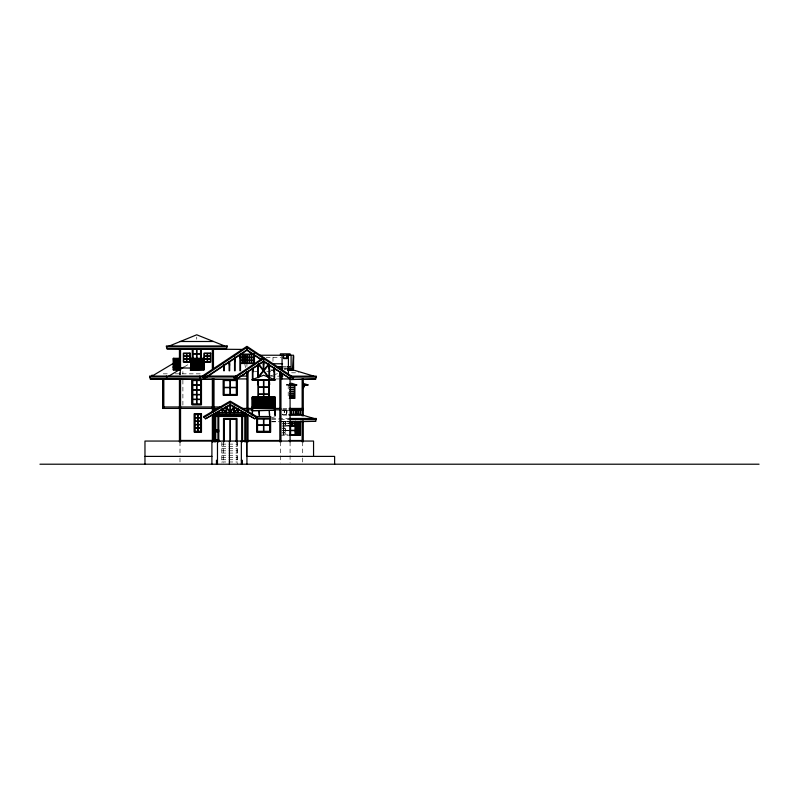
<?xml version="1.0" encoding="UTF-8"?>
<svg xmlns="http://www.w3.org/2000/svg" width="799" height="799" viewBox="0 0 799 799"><rect width="100%" height="100%" fill="white"/><g stroke="black" fill="none" stroke-linecap="round" stroke-linejoin="round"><path stroke-width="0.6" stroke-dasharray="4 3" d="M288.209 384.998L288.209 398.381M184.339 366.821L189.033 364.014M288.669 384.998L286.362 384.998L288.439 384.229M270.362 375.82L272.589 375.15M273.707 374.811L278.172 373.473M271.48 417.797L278.172 415.79M266.127 357.363L281.108 357.363M282.357 357.363L286.102 357.363M283.605 366.601L286.481 366.601M283.076 367.979L286.571 367.979M284.244 368.758L287.121 368.599M284.164 369.388L286.481 369.388M270.821 369.917L273.258 369.917M270.821 370.307L273.258 370.307M254.372 371.505L260.564 371.505M266.766 371.505L272.968 371.505M291.555 372.803L298.866 372.803M163.266 373.832L169.388 373.832M175.221 373.832L202.447 373.832M270.481 376.149L279.161 376.149M276.154 378.936L279.161 378.936M286.362 384.898L289.478 384.898M282.876 408.429L289.078 408.429M282.876 409.817L289.078 409.817M282.077 410.097L288.978 410.097M282.407 410.436L284.204 410.436L284.204 414.222L282.407 414.222M288.809 410.436L287.011 410.436L287.011 414.222L288.809 414.222M282.077 414.561L291.275 414.561M282.876 415.12L289.078 415.12M271.72 418.466L289.078 418.466M271.71 419.395L279.161 419.395M280.339 419.395L289.078 419.395M271.68 421.343L279.041 421.343M280.199 421.343L289.078 421.253M282.297 421.592L283.525 421.592L283.525 423.52L282.297 423.52M288.659 421.592L285.752 421.592L285.752 423.32L288.659 423.32M271.68 421.812L279.161 421.812M280.199 421.812L289.078 421.812M288.659 423.65L285.752 423.65L285.752 425.378L288.659 425.378M282.297 423.86L283.525 423.86L283.525 425.787L282.297 425.787M285.423 425.717L288.769 425.717M282.297 426.127L283.525 426.127L283.525 428.054L282.297 428.054M289.148 426.047L285.752 426.047L285.752 430.291L290.277 430.291M282.297 428.394L283.525 428.394L283.525 430.331L282.297 430.331M282.297 430.661L283.525 430.661L283.525 432.599L282.297 432.599M290.277 430.621L285.752 430.621L285.752 434.866L289.148 434.866M282.297 432.928L283.525 432.928L283.525 434.866L282.297 434.866M280.399 435.195L288.769 435.195M221.832 444.124L237.453 444.124M221.832 446.351L237.453 446.351M221.832 448.589L237.453 448.589M221.832 450.816L237.453 450.816M221.832 453.053L237.453 453.053M221.832 455.28L237.453 455.28M221.832 457.507L237.453 457.507M221.832 459.745L237.453 459.745M221.832 461.972L237.453 461.972M244.824 363.954L245.453 367.59M302.711 441.897L302.711 456.768M302.711 458.007L302.711 462.961M290.077 441.957L290.077 454.321M290.077 455.55L290.077 462.971M286.681 410.097L286.681 414.561M285.423 421.253L285.423 435.195M280.399 441.897L280.399 462.971M272.978 357.363L272.978 361.627M246.931 364.064L246.931 366.541M237.453 441.897L237.453 464.209M236.894 441.897L236.894 462.961M223.51 441.897L223.51 462.961M221.832 441.897L221.832 462.961M196.734 337.028L196.734 339.255M182.891 371.505L182.891 373.962M182.891 380.114L182.891 405.962M180.554 371.195L180.554 374.911M179.995 371.195L179.995 374.961M179.995 441.897L179.995 456.768M179.995 458.007L179.995 462.961M179.435 372.434L179.435 374.911M286.342 410.436L284.544 410.436L284.544 414.222L286.342 414.222L286.342 410.436M285.083 421.592L283.855 421.592L283.855 423.52L285.083 423.52L285.083 421.592M285.083 423.86L283.855 423.86L283.855 425.787L285.083 425.787L285.083 423.86M285.083 426.127L283.855 426.127L283.855 428.054L285.083 428.054L285.083 426.127M285.083 428.394L283.855 428.394L283.855 430.331L285.083 430.331L285.083 428.394M285.083 430.661L283.855 430.661L283.855 432.599L285.083 432.599L285.083 430.661M285.083 432.928L283.855 432.928L283.855 434.866L285.083 434.866L285.083 432.928"/><path stroke-width="1.2" d="M223.89 365.383L224.12 369.038L224.12 364.314M234.726 357.103L234.726 361.837L234.956 357.103M247.37 371.895L247.37 375.55L247.6 371.895M252.224 415.38L252.464 410.656L252.454 415.38M252.584 368.629L252.584 372.284L252.814 368.629M254.092 354.017L254.082 358.741L254.322 354.017M263.49 361.398L263.49 365.053L263.72 361.398M269.153 364.724L269.153 368.729L269.383 364.724M274.237 367.36L274.237 372.084L274.466 368.429M280.309 371.545L280.309 376.039L280.539 371.545M294.901 384.998L294.901 398.381L289.328 398.381M304.049 386.726L303.42 387.944M304.049 386.666L304.978 384.998M288.109 370.067L293.023 370.067L293.573 356.354M226.826 346.886L226.546 348.833L166.921 348.833L166.641 346.886M316.074 377.078L315.795 379.036L291.555 379.495L315.515 379.036M316.074 419.395L315.795 421.343L290.087 421.343M293.023 370.067L293.303 356.354M303.42 386.906L304.299 385.228L302.981 385.228M254.711 418.726L230.202 405.003L205.683 418.726M234.147 406.102L229.982 412.394L230.452 412.703L234.616 406.411M289.697 378.936L291.555 376.149L291.555 377.078L316.354 377.078L316.354 376.149L290.317 376.149M291.325 379.465L263.49 361.617M256.179 417.318L254.951 418.866L230.202 404.464L230.202 402.207L256.419 417.458L256.888 416.659L230.202 401.128L203.515 416.659L203.985 417.458L230.202 402.207M268.883 363.765L257.877 377.298L258.307 377.657L268.534 365.083M292.873 378.147L291.555 379.615L263.67 361.018L263.67 358.671L293.103 378.297L293.623 377.528L246.931 346.327L202.307 376.069L204.164 378.856L246.931 350.342L261.203 359.86M238.012 408.379L233.907 412.344L234.297 412.743L238.402 408.778M269.023 378.356L269.463 378.027L258.526 363.655M202.826 376.848L246.931 347.445L263.241 358.312M203.905 378.466L246.931 349.782L246.931 347.445M263.73 357.523L233.717 377.528L234.227 378.297L263.67 358.671M263.67 361.018L235.775 379.615L234.457 378.147M263.67 361.577L236.005 379.465M179.995 359.41L152.11 376.069L152.11 374.961M168.839 376.069L183.72 367.19M230.202 404.464L205.443 418.866L204.224 417.318M252.005 379.695L263.67 375.24L275.325 379.974L252.005 379.974L275.325 379.695M289.478 383.9L291.555 383.24L296.749 384.998L289.328 384.998M288.209 370.456L291.555 369.458L313.867 376.149M179.995 341.493L213.463 341.493M242.297 349.413L167.201 348.833M259.885 355.235L293.573 355.235L293.573 368.758L287.74 368.758M180.274 358.302L173.303 358.302L173.303 367.87M173.303 358.541L173.862 358.541M173.303 358.771L180.274 358.771M190.562 358.771L203.855 358.771M173.303 359.47L180.274 359.47M190.562 359.47L203.855 359.47M173.303 359.94L180.274 359.94M190.562 359.94L203.855 359.94M192.939 362.926L196.564 362.926M196.904 362.926L200.529 362.926L200.529 358.641M192.939 363.255L196.564 363.255M196.904 363.255L200.529 363.255L200.529 367.54L196.904 367.54M240.509 363.495L253.902 363.495M272.978 363.765L282.566 363.765M173.303 366.471L180.274 366.471M190.562 366.471L203.855 366.471M276.114 366.601L283.016 366.601M287.63 366.601L291.096 366.601L291.096 355.235M173.303 366.941L180.274 366.941M190.562 366.941L203.855 366.941M192.939 367.54L196.564 367.54M278.402 367.979L281.907 367.979M287.74 367.979L293.573 367.979M180.264 368.209L173.083 367.87L204.075 368.209L190.342 367.87M279.57 368.758L282.177 368.599M179.995 369.767L173.083 369.767L179.995 370.107M287.87 369.917L292.744 369.917L287.87 370.307M237.013 376.069L149.623 376.069L149.623 376.998L235.775 376.998L235.775 376.069M240.739 376.069L246.931 376.069L246.302 372.434M280.399 376.149L282.876 376.149M237.013 378.936L246.931 378.936M280.399 378.936L290.077 378.936L290.077 441.957M179.995 379.695L179.995 405.742M163.266 384.719L163.266 395.315M289.478 384.898L296.749 384.898M302.711 384.898L308.034 384.998L302.711 384.998M289.887 385.557L294.342 385.557L294.342 387.325L289.887 387.325M289.887 387.655L294.342 387.655L294.342 389.423L289.887 389.423M289.887 389.752L294.342 389.752L294.342 391.52L289.887 391.52M289.887 391.86L294.342 391.86L294.342 393.627L289.887 393.627M289.887 393.957L294.342 393.957L294.342 395.725L289.887 395.725M289.887 396.064L294.342 396.064L294.342 397.822L289.887 397.822M252.234 397.273L275.106 397.273M252.234 397.552L275.106 397.552M252.234 398.381L275.106 398.381M252.234 398.941L275.106 398.941M258.427 401.058L263.5 401.058L263.5 394.366L258.427 394.366L258.317 408.429M268.913 401.058L263.83 401.058L263.83 394.366L268.913 394.366L268.854 408.429M258.427 401.398L263.5 401.398L263.5 408.089L258.427 408.089M268.913 401.398L263.83 401.398L263.83 408.089L268.913 408.089M252.234 406.751L275.106 406.751M220.764 406.981L162.986 406.981L162.986 408.429M252.234 407.31L275.106 407.31M219.675 408.429L162.706 408.429L162.706 378.936M241.977 408.429L280.679 408.429L280.679 409.817L274.177 409.817M289.078 408.429L302.991 408.429L302.991 409.817L289.078 409.817M248.02 409.817L253.003 409.817M289.438 410.097L300.484 410.097L300.484 414.561L289.438 414.561M216.909 412.544L243.575 412.544M215.7 413.103L244.784 413.103M215.7 414.591L244.784 414.591M289.078 415.12L302.711 415.12L313.867 418.466M214.861 415.889L245.623 415.889M214.861 416.449L245.623 416.449M179.995 418.187L179.995 425.438M256.978 418.466L270.362 418.466M289.078 418.466L316.354 418.466L316.354 419.395L289.078 419.395M289.957 421.592L291.895 421.592L291.895 423.32L289.957 423.32M289.078 421.812L315.515 421.343M289.957 423.65L291.895 423.65L291.895 425.378L289.957 425.378M289.887 425.717L295.46 425.717M218.766 429.902L214.641 429.902L214.641 441.338M214.641 430.182L215.191 430.182M214.641 430.461L218.766 430.461M214.641 431.29L218.766 431.29M214.641 431.85L218.766 431.85M289.847 435.195L300.484 435.195L300.484 421.253M214.641 439.66L218.766 439.66M214.641 440.219L218.766 440.219M179.715 440.449L213.463 440.449M248.02 440.499L280.679 440.499M289.078 440.499L302.991 440.499M213.742 441.338L219.885 441.338M240.599 441.338L246.741 441.338M144.969 456.399L211.905 456.399M217.478 460.304L216.469 460.304L216.469 464.209M241.358 460.304L242.367 460.304L242.367 464.209M39.95 464.209L759.05 464.209M259.096 411.165L259.096 411.755M302.711 383.24L308.034 384.898M224.619 345.947L196.734 334.791L168.839 346.197M246.931 349.782L261.752 359.67M222.422 408.339L226.487 412.344L226.097 412.743L222.032 408.738M258.816 364.943L268.294 377.408M226.676 407.14L230.432 412.404L229.982 412.733L226.227 407.47M235.775 376.149L237.633 378.936M200.11 376.998L200.389 378.956M166.641 376.998L166.921 378.956M149.902 376.998L150.182 378.956L235.775 379.415L150.462 378.956M334.621 464.209L334.621 456.399L246.621 456.399L246.621 441.058M313.558 456.399L313.558 441.058L144.969 441.058L144.969 464.209M303.27 378.936L303.27 415.969M303.27 420.903L303.27 441.897M302.152 378.936L302.152 415.969M302.152 420.903L302.152 441.897M295.88 410.097L295.88 414.561M295.46 421.253L295.46 435.195M291.275 410.097L291.275 414.561M290.946 410.436L290.946 414.222M290.277 426.047L290.277 430.291M290.277 430.621L290.277 434.866M290.077 355.235L290.077 353.837L280.399 353.837L280.399 355.235M288.399 355.235L288.399 375.2M287.011 355.235L287.011 358.581M286.911 355.235L286.911 358.581L283.565 358.581L283.565 355.235M282.077 355.235L282.077 370.207M282.077 373.952L282.077 378.936M280.958 372.464L280.958 441.897M279.84 372.464L279.84 441.897M275.325 408.429L252.005 408.429M275.106 408.429L275.106 396.993L252.234 396.993L252.234 408.429M275.106 408.758L275.106 410.316M274.986 398.941L274.986 408.429M274.826 397.273L274.826 408.429M274.606 369.178L274.606 379.695M274.656 398.941L274.656 408.429M274.546 396.993L274.546 408.429M274.047 368.009L274.047 379.695M273.877 398.941L273.877 408.429M273.538 398.941L273.538 408.429M272.709 398.941L272.709 408.429M272.369 398.941L272.369 408.429M271.53 398.941L271.53 408.429M271.201 398.941L271.201 408.429M270.362 398.941L270.362 408.429M270.022 398.941L270.022 408.429M269.523 364.893L269.523 378.197L268.963 378.197L268.963 364.893M269.243 379.974L269.193 408.429M268.015 398.941L268.015 408.429M267.685 398.941L267.685 408.429M266.846 398.941L266.846 408.429M266.516 398.941L266.516 408.429M265.677 398.941L265.677 408.429M265.338 398.941L265.338 408.429M264.509 398.941L264.509 408.429M264.169 398.941L264.169 408.429M263.86 361.218L263.86 370.287L263.3 370.287L263.3 361.218M263.33 398.941L263.33 408.429M263.001 398.941L263.001 408.429M262.162 398.941L262.162 408.429M261.822 398.941L261.822 408.429M260.993 398.941L260.993 408.429M260.654 398.941L260.654 408.429M259.815 398.941L259.815 408.429M259.485 398.941L259.485 408.429M258.646 398.941L258.646 408.429M258.367 365.133L258.367 377.478L257.807 377.478L257.807 365.133M258.087 379.974L258.087 408.429M257.478 398.941L257.478 408.429M257.138 398.941L257.138 408.429M256.309 398.941L256.309 408.429M255.97 398.941L255.97 408.429M255.131 398.941L255.131 408.429M254.801 398.941L254.801 408.429M254.462 354.806L254.462 364.194L253.902 364.194L253.902 354.177L240.509 354.177L240.509 370.746L239.96 370.746L239.96 354.616M253.962 398.941L253.962 408.429M253.623 398.941L253.623 408.429M252.953 368.009L252.953 379.695M252.794 396.993L252.794 408.429M252.684 398.941L252.684 408.429M252.514 397.273L252.514 408.429M252.394 369.178L252.394 379.695M252.344 398.941L252.344 408.429M252.234 408.758L252.234 410.316M248.02 371.645L248.02 412.314M248.02 414.781L248.02 441.897M246.901 371.645L246.901 411.086M246.931 414.621L246.931 464.209M245.623 412.963L245.623 441.897M244.784 412.544L244.784 441.897M243.395 412.963L243.395 414.591M242.556 413.103L242.556 441.897M241.717 413.103L241.717 441.897M241.358 441.058L241.358 464.209M238.292 408.968L238.292 412.544M237.732 408.968L237.732 412.544M236.894 441.897L236.894 418.466L223.51 418.466L223.51 441.897M236.554 441.897L236.554 418.796L223.84 418.796L223.84 441.897M236.224 441.557L236.224 419.135L230.372 419.135L230.372 441.557M235.096 358.072L235.096 370.746L234.536 370.746L234.536 358.072M234.387 412.544L234.387 406.841L233.827 406.841L233.827 412.544M230.482 412.544L230.482 405.003L229.922 405.003L229.922 412.544M230.032 441.557L230.032 419.135L224.179 419.135L224.179 441.557M229.683 361.617L229.683 370.746L229.123 370.746L229.123 361.617M229.413 441.058L229.413 464.209M226.576 406.841L226.576 412.544M226.017 406.841L226.017 412.544M224.259 365.233L224.259 370.746L223.71 370.746L223.71 365.233M222.671 408.968L222.671 412.544M222.112 408.968L222.112 412.544M218.766 413.103L218.766 441.897M217.927 413.103L217.927 441.897M217.478 441.058L217.478 464.209M217.088 412.354L217.088 414.591M215.7 412.264L215.7 441.897M215.191 429.902L215.191 441.338M215.141 431.85L215.141 441.338M214.861 413.492L214.861 441.897M214.801 431.85L214.801 441.338M214.022 378.936L214.022 411.036M214.022 413.502L214.022 441.897M213.463 348.783L213.463 368.709M213.183 406.981L213.183 408.429M212.904 378.936L212.904 412.264M212.904 414.741L212.904 441.897M212.354 348.863L212.354 368.709M212.354 378.636L212.354 412.124M212.354 414.601L212.354 441.897M211.905 441.058L211.905 464.209M203.855 367.87L203.855 358.302L190.562 358.302L190.631 367.87M203.855 368.209L203.855 369.767M203.785 359.94L203.785 367.87M203.525 358.302L203.595 367.87M203.136 359.94L203.136 367.87M202.946 359.94L202.946 367.87M202.457 359.94L202.457 367.87M202.267 359.94L202.267 367.87M201.777 359.94L201.777 367.87M201.588 359.94L201.588 367.87M201.198 348.744L201.198 359.5M201.098 359.94L201.098 367.87M200.899 367.87L200.859 349.073L192.609 349.073L192.609 367.87M200.529 349.413L200.529 353.687L196.904 353.687L196.904 349.413M200.529 358.302L200.529 354.027L196.904 354.027L196.904 358.302M200.419 359.94L200.419 367.87M200.219 359.94L200.219 367.87M199.74 359.94L199.74 367.87M199.83 376.069L199.83 376.998M199.54 359.94L199.54 367.87M199.051 359.94L199.051 367.87M198.861 359.94L198.861 367.87M198.372 359.94L198.372 367.87M198.182 359.94L198.182 367.87M197.693 359.94L197.693 367.87M197.503 359.94L197.503 367.87M197.013 359.94L197.013 367.87M196.814 359.94L196.814 367.87M196.564 349.413L196.564 353.687L192.939 353.687L192.939 349.413M196.564 358.302L196.564 354.027L192.939 354.027L192.939 358.302M196.334 359.94L196.334 367.87M196.135 359.94L196.135 367.87M195.655 359.94L195.655 367.87M195.455 359.94L195.455 367.87M194.966 359.94L194.966 367.87M194.776 359.94L194.776 367.87M194.287 359.94L194.287 367.87M194.097 359.94L194.097 367.87M193.608 359.94L193.608 367.87M193.418 359.94L193.418 367.87M192.939 358.641L192.929 367.87M192.739 359.94L192.739 367.87M192.269 348.744L192.249 367.87M192.05 359.94L192.05 367.87M191.57 359.94L191.57 367.87M191.37 359.94L191.37 367.87M190.891 358.302L190.891 367.87M190.821 359.94L190.821 367.87M190.562 368.209L190.562 369.767M180.554 348.863L180.554 369.947M180.554 378.636L180.554 441.897M179.995 348.684L179.995 370.237M179.995 378.636L179.995 441.897M179.715 406.981L179.715 408.429M179.435 348.863L179.435 369.947M179.435 378.636L179.435 441.897M179.276 359.94L179.276 367.87M178.936 359.94L178.936 367.87M178.097 359.94L178.097 367.87M177.768 359.94L177.768 367.87M176.929 359.94L176.929 367.87M176.599 359.94L176.599 367.87M175.76 359.94L175.76 367.87M175.42 359.94L175.42 367.87M174.591 359.94L174.591 367.87M174.252 359.94L174.252 367.87M173.862 358.302L173.862 367.87M173.473 359.94L173.473 367.87M173.303 368.209L173.303 369.767M166.362 376.069L166.362 376.998M163.825 378.936L163.825 408.429M163.266 378.776L163.266 408.429M229.313 361.528L229.533 365.413L229.313 361.597M240.149 354.376L240.369 358.192L240.149 354.376M257.717 379.934L257.947 384.659L257.717 379.934M257.997 364.753L258.227 368.709L257.997 364.753M259.096 410.656L259.315 415.38L259.096 410.656M269.333 410.656L269.553 415.38L269.333 410.656M269.333 379.934L269.553 384.659L269.333 379.934M274.876 410.656L275.096 415.38L274.876 410.656M227.106 345.947L166.362 345.947L166.362 346.886L227.106 346.886L227.106 345.947M190.042 353.138L183.341 353.138L183.341 362.067L190.042 362.067L190.042 353.138M210.746 353.138L204.055 353.138L204.055 362.067L210.746 362.067L210.746 353.138M186.527 353.478L183.68 353.478L183.68 356.004L186.527 356.004L186.527 353.478M189.703 353.478L186.856 353.478L186.856 356.004L189.703 356.004L189.703 353.478M207.231 353.478L204.394 353.478L204.394 356.004L207.231 356.004L207.231 353.478M210.417 353.478L207.57 353.478L207.57 356.004L210.417 356.004L210.417 353.478M242.686 354.506L240.849 354.506L240.849 357.173L242.686 357.173L242.686 354.506M244.864 354.506L243.026 354.506L243.026 357.173L244.864 357.173L244.864 354.506M247.041 354.506L245.203 354.506L245.203 357.173L247.041 357.173L247.041 354.506M249.218 354.506L247.37 354.506L247.37 357.173L249.218 357.173L249.218 354.506M251.395 354.506L249.548 354.506L249.548 357.173L251.395 357.173L251.395 354.506M253.563 354.506L251.725 354.506L251.725 357.173L253.563 357.173L253.563 354.506M186.527 356.334L183.68 356.334L183.68 358.871L186.527 358.871L186.527 356.334M189.703 356.334L186.856 356.334L186.856 358.871L189.703 358.871L189.703 356.334M207.231 356.334L204.394 356.334L204.394 358.871L207.231 358.871L207.231 356.334M210.417 356.334L207.57 356.334L207.57 358.871L210.417 358.871L210.417 356.334M242.686 357.503L240.849 357.503L240.849 360.159L242.686 360.159L242.686 357.503M244.864 357.503L243.026 357.503L243.026 360.159L244.864 360.159L244.864 357.503M247.041 357.503L245.203 357.503L245.203 360.159L247.041 360.159L247.041 357.503M249.218 357.503L247.37 357.503L247.37 360.159L249.218 360.159L249.218 357.503M251.395 357.503L249.548 357.503L249.548 360.159L251.395 360.159L251.395 357.503M253.563 357.503L251.725 357.503L251.725 360.159L253.563 360.159L253.563 357.503M186.527 359.2L183.68 359.2L183.68 361.727L186.527 361.727L186.527 359.2M189.703 359.2L186.856 359.2L186.856 361.727L189.703 361.727L189.703 359.2M207.231 359.2L204.394 359.2L204.394 361.727L207.231 361.727L207.231 359.2M210.417 359.2L207.57 359.2L207.57 361.727L210.417 361.727L210.417 359.2M242.686 360.499L240.849 360.499L240.849 363.155L242.686 363.155L242.686 360.499M244.864 360.499L243.026 360.499L243.026 363.155L244.864 363.155L244.864 360.499M247.041 360.499L245.203 360.499L245.203 363.155L247.041 363.155L247.041 360.499M249.218 360.499L247.37 360.499L247.37 363.155L249.218 363.155L249.218 360.499M251.395 360.499L249.548 360.499L249.548 363.155L251.395 363.155L251.395 360.499M253.563 360.499L251.725 360.499L251.725 363.155L253.563 363.155L253.563 360.499M204.075 369.767L190.342 370.107L204.075 369.767M201.478 379.695L191.99 379.695L191.99 404.803L201.478 404.803L201.478 379.695M237.173 379.695L223.231 379.695L223.231 395.315L237.173 395.315L237.173 379.695M201.198 379.974L192.269 379.974L192.269 404.524L201.198 404.524L201.198 379.974M236.894 379.974L223.51 379.974L223.51 395.036L236.894 395.036L236.894 379.974M263.5 380.314L258.427 380.314L258.427 387.006L263.5 387.006L263.5 380.314M268.913 380.314L263.83 380.314L263.83 387.006L268.913 387.006L268.913 380.314M196.564 380.534L192.829 380.534L192.829 384.948L196.564 384.948L196.564 380.534M200.639 380.534L196.904 380.534L196.904 384.948L200.639 384.948L200.639 380.534M230.032 380.534L224.06 380.534L224.06 387.335L230.032 387.335L230.032 380.534M236.334 380.534L230.372 380.534L230.372 387.335L236.334 387.335L236.334 380.534M196.564 385.288L192.829 385.288L192.829 389.702L196.564 389.702L196.564 385.288M200.639 385.288L196.904 385.288L196.904 389.702L200.639 389.702L200.639 385.288M263.5 387.335L258.427 387.335L258.427 394.037L263.5 394.037L263.5 387.335M268.913 387.335L263.83 387.335L263.83 394.037L268.913 394.037L268.913 387.335M230.032 387.675L224.06 387.675L224.06 394.476L230.032 394.476L230.032 387.675M236.334 387.675L230.372 387.675L230.372 394.476L236.334 394.476L236.334 387.675M196.564 390.042L192.829 390.042L192.829 394.456L196.564 394.456L196.564 390.042M200.639 390.042L196.904 390.042L196.904 394.456L200.639 394.456L200.639 390.042M196.564 394.796L192.829 394.796L192.829 399.21L196.564 399.21L196.564 394.796M200.639 394.796L196.904 394.796L196.904 399.21L200.639 399.21L200.639 394.796M196.564 399.54L192.829 399.54L192.829 403.964L196.564 403.964L196.564 399.54M200.639 399.54L196.904 399.54L196.904 403.964L200.639 403.964L200.639 399.54M275.325 410.316L252.005 410.656L275.325 410.316M293.413 410.436L291.615 410.436L291.615 414.222L293.413 414.222L293.413 410.436M295.55 410.436L293.742 410.436L293.742 414.222L295.55 414.222L295.55 410.436M298.017 410.436L296.219 410.436L296.219 414.222L298.017 414.222L298.017 410.436M300.144 410.436L298.347 410.436L298.347 414.222L300.144 414.222L300.144 410.436M201.478 413.722L194.217 413.722L194.217 432.129L201.478 432.129L201.478 413.722M201.198 414.002L194.497 414.002L194.497 431.85L201.198 431.85L201.198 414.002M197.683 414.561L195.056 414.561L195.056 417.637L197.683 417.637L197.683 414.561M200.639 414.561L198.012 414.561L198.012 417.637L200.639 417.637L200.639 414.561M270.641 416.509L256.699 416.509L256.699 432.129L270.641 432.129L270.641 416.509M270.362 416.788L256.978 416.788L256.978 431.85L270.362 431.85L270.362 416.788M197.683 417.977L195.056 417.977L195.056 421.053L197.683 421.053L197.683 417.977M200.639 417.977L198.012 417.977L198.012 421.053L200.639 421.053L200.639 417.977M263.5 419.026L257.528 419.026L257.528 424.988L263.5 424.988L263.5 419.026M269.802 419.026L263.83 419.026L263.83 424.988L269.802 424.988L269.802 419.026M197.683 421.393L195.056 421.393L195.056 424.469L197.683 424.469L197.683 421.393M200.639 421.393L198.012 421.393L198.012 424.469L200.639 424.469L200.639 421.393M295.131 421.592L292.224 421.592L292.224 423.32L295.131 423.32L295.131 421.592M297.028 421.592L295.8 421.592L295.8 423.52L297.028 423.52L297.028 421.592M298.586 421.592L297.358 421.592L297.358 423.52L298.586 423.52L298.586 421.592M300.144 421.592L298.916 421.592L298.916 423.52L300.144 423.52L300.144 421.592M295.131 423.65L292.224 423.65L292.224 425.378L295.131 425.378L295.131 423.65M297.028 423.86L295.8 423.86L295.8 425.787L297.028 425.787L297.028 423.86M298.586 423.86L297.358 423.86L297.358 425.787L298.586 425.787L298.586 423.86M300.144 423.86L298.916 423.86L298.916 425.787L300.144 425.787L300.144 423.86M197.683 424.798L195.056 424.798L195.056 427.884L197.683 427.884L197.683 424.798M200.639 424.798L198.012 424.798L198.012 427.884L200.639 427.884L200.639 424.798M263.5 425.328L257.528 425.328L257.528 431.29L263.5 431.29L263.5 425.328M269.802 425.328L263.83 425.328L263.83 431.29L269.802 431.29L269.802 425.328M295.131 426.047L290.606 426.047L290.606 430.291L295.131 430.291L295.131 426.047M297.028 426.127L295.8 426.127L295.8 428.054L297.028 428.054L297.028 426.127M298.586 426.127L297.358 426.127L297.358 428.054L298.586 428.054L298.586 426.127M300.144 426.127L298.916 426.127L298.916 428.054L300.144 428.054L300.144 426.127M197.683 428.214L195.056 428.214L195.056 431.29L197.683 431.29L197.683 428.214M200.639 428.214L198.012 428.214L198.012 431.29L200.639 431.29L200.639 428.214M297.028 428.394L295.8 428.394L295.8 430.331L297.028 430.331L297.028 428.394M298.586 428.394L297.358 428.394L297.358 430.331L298.586 430.331L298.586 428.394M300.144 428.394L298.916 428.394L298.916 430.331L300.144 430.331L300.144 428.394M295.131 430.621L290.606 430.621L290.606 434.866L295.131 434.866L295.131 430.621M297.028 430.661L295.8 430.661L295.8 432.599L297.028 432.599L297.028 430.661M298.586 430.661L297.358 430.661L297.358 432.599L298.586 432.599L298.586 430.661M300.144 430.661L298.916 430.661L298.916 432.599L300.144 432.599L300.144 430.661M297.028 432.928L295.8 432.928L295.8 434.866L297.028 434.866L297.028 432.928M298.586 432.928L297.358 432.928L297.358 434.866L298.586 434.866L298.586 432.928M300.144 432.928L298.916 432.928L298.916 434.866L300.144 434.866L300.144 432.928"/></g></svg>
